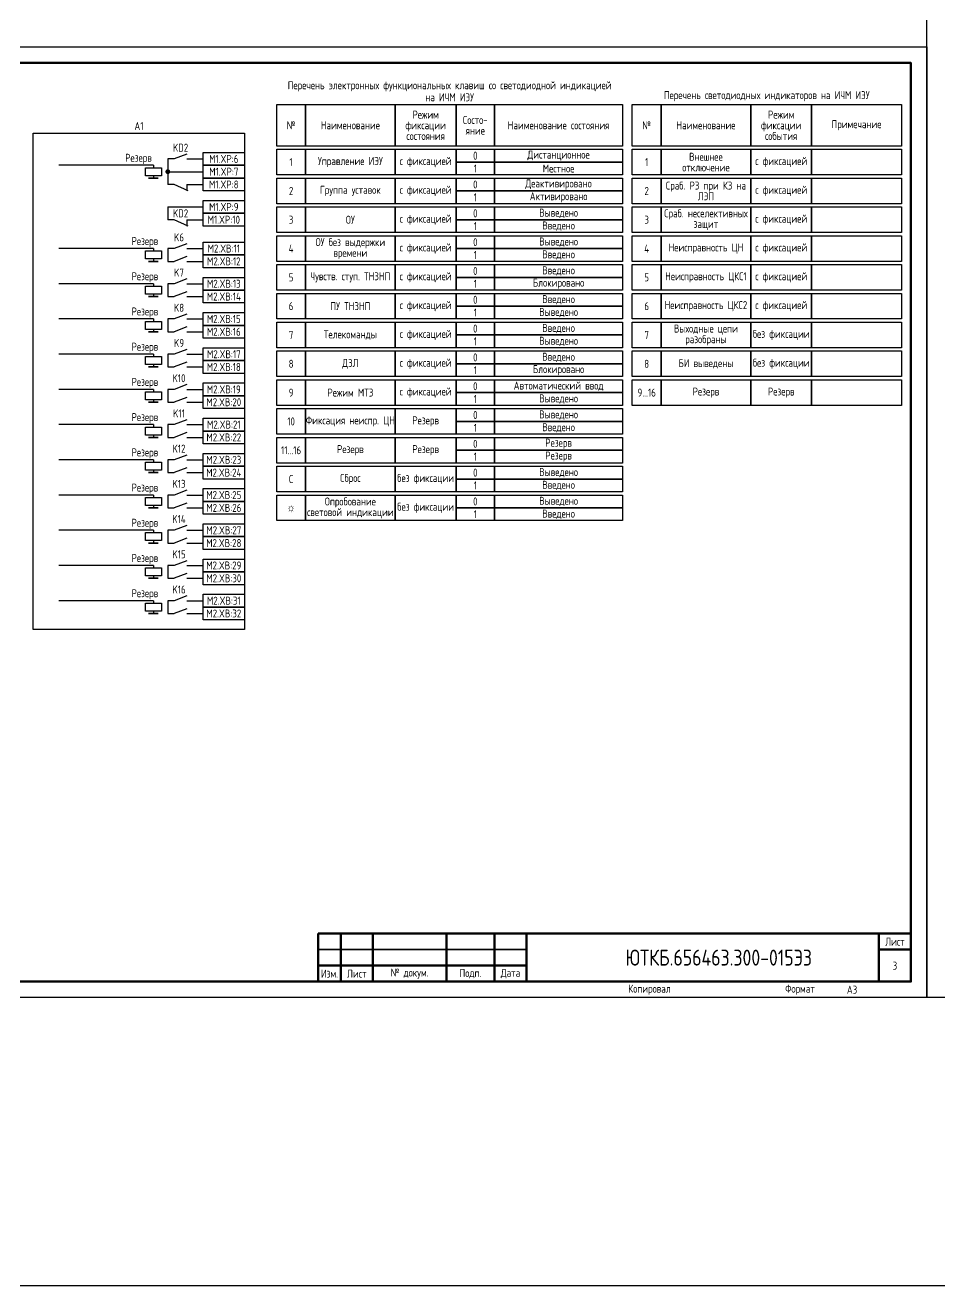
# Model space of a CAD drawing. Header units: millimetres. Extents: x -863 to 2106, y -90 to 586.
# Drawn here: x 978.5 to 1264, y -90 to 303.8 of the extents above; entities that cross this region are included whole.
import ezdxf

# ---------------------------------------------------------------- set-up
doc = ezdxf.new("R2010")
doc.units = ezdxf.units.MM
doc.styles.add('Gost type A_2.5', font='GOST_0.TTF', dxfattribs={"height": 2.5})
doc.styles.add('Gost_type_A', font='GOST_0.TTF')

# ---------------------------------------------------------------- blocks, each defined once
blk = doc.blocks.new('Формат_А3')
blk.add_lwpolyline([(-420, 297), (0, 297), (0, 0), (-420, 0)], close=True)
at = {"lineweight": 50}
blk.add_lwpolyline([(-400, 292), (-5, 292), (-5, 5), (-400, 5)], close=True, dxfattribs=at)
blk = doc.blocks.new('Штамп малый нижний')
at = {"lineweight": 50}
for points in [[(-185, 15), (-178, 15), (-178, 5), (-185, 5)], [(-178, 15), (-168, 15), (-168, 5), (-178, 5)], [(-168, 15), (-145, 15), (-145, 5), (-168, 5)], [(-145, 15), (-130, 15), (-130, 5), (-145, 5)], [(-130, 15), (-120, 15), (-120, 5), (-130, 5)], [(-120, 15), (-10, 15), (-10, 0), (-120, 0)], [(-10, 15), (0, 15), (0, 10), (-10, 10)], [(-10, 10), (0, 10), (0, 0), (-10, 0)], [(-185, 5), (-178, 5), (-178, 0), (-185, 0)], [(-178, 5), (-168, 5), (-168, 0), (-178, 0)], [(-168, 5), (-145, 5), (-145, 0), (-168, 0)], [(-145, 5), (-130, 5), (-130, 0), (-145, 0)], [(-130, 5), (-120, 5), (-120, 0), (-130, 0)]]:
    blk.add_lwpolyline(points, close=True, dxfattribs=at)
for points in [[(-185, 15), (-178, 15), (-178, 10), (-185, 10)], [(-178, 15), (-168, 15), (-168, 10), (-178, 10)], [(-168, 15), (-145, 15), (-145, 10), (-168, 10)], [(-145, 15), (-130, 15), (-130, 10), (-145, 10)], [(-130, 15), (-120, 15), (-120, 10), (-130, 10)], [(-185, 10), (-178, 10), (-178, 5), (-185, 5)], [(-178, 10), (-168, 10), (-168, 5), (-178, 5)], [(-168, 10), (-145, 10), (-145, 5), (-168, 5)], [(-145, 10), (-130, 10), (-130, 5), (-145, 5)], [(-130, 10), (-120, 10), (-120, 5), (-130, 5)]]:
    blk.add_lwpolyline(points, close=True)
at = {"char_height": 2.5, "style": 'Gost_type_A'}
for s, insert, width, attachment_point in [('Лист', (-5, 12.5), 10, 5), ('№ докум.', (-156.5, 2.5), 23, 5), ('Подп.', (-137.5, 2.5), 15, 5), ('Дата', (-125, 2.5), 10, 5), ('Изм.', (-181.5, 2.5), 7, 5), ('Лист', (-173, 2.5), 10, 5), ('Копировал', (-75, -2.53), 13.1202, 6), ('Формат', (-30, -2.53), 13.1202, 6)]:
    blk.add_mtext(s, dxfattribs=dict(at, insert=insert, width=width, attachment_point=attachment_point))
blk = doc.blocks.new('POINT')
at = {"const_width": 0.75}
blk.add_lwpolyline([(-0.375, 0, 1), (0.375, 0, 1)], format="xyb", close=True, dxfattribs=at)

msp = doc.modelspace()

# ---------------------------------------------------------------- linework, layer by layer
for p, q in [((1018.5, 260), (989, 260)), ((1018.5, 260), (1018.5, 259.25)), ((1018.5, 256.75), (1018.5, 256)), ((1029, 254), (1029, 252)), ((1023, 247), (1023, 243)), ((1029, 243), (1029, 241)), ((1018.5, 234), (989, 234)), ((1018.5, 234), (1018.5, 233.25)), ((1018.5, 230.75), (1018.5, 230)), ((1018.5, 223), (989, 223)), ((1018.5, 223), (1018.5, 222.25)), ((1018.5, 219.75), (1018.5, 219)), ((1018.5, 212), (989, 212)), ((1018.5, 212), (1018.5, 211.25)), ((1018.5, 208.75), (1018.5, 208)), ((1018.5, 201), (989, 201)), ((1018.5, 201), (1018.5, 200.25)), ((1018.5, 197.75), (1018.5, 197)), ((1018.5, 190), (989, 190)), ((1018.5, 190), (1018.5, 189.25)), ((1018.5, 186.75), (1018.5, 186)), ((1018.5, 179), (989, 179)), ((1018.5, 179), (1018.5, 178.25)), ((1018.5, 175.75), (1018.5, 175)), ((1018.5, 168), (989, 168)), ((1018.5, 168), (1018.5, 167.25)), ((1018.5, 164.75), (1018.5, 164)), ((1018.5, 157), (989, 157)), ((1018.5, 157), (1018.5, 156.25)), ((1018.5, 153.75), (1018.5, 153)), ((1018.5, 146), (989, 146)), ((1018.5, 146), (1018.5, 145.25)), ((1018.5, 142.75), (1018.5, 142)), ((1018.5, 135), (989, 135)), ((1018.5, 135), (1018.5, 134.25)), ((1018.5, 131.75), (1018.5, 131)), ((1018.5, 124), (989, 124)), ((1018.5, 124), (1018.5, 123.25)), ((1018.5, 120.75), (1018.5, 120))]:
    msp.add_line(p, q)
at = {"ltscale": 1.08}
for p, q in [((1025, 262), (1023, 262)), ((1023, 262), (1023, 254)), ((1029, 262), (1034, 262)), ((1023, 258), (1034, 258)), ((1025, 254), (1023, 254)), ((1029, 254), (1034, 254)), ((1023, 247), (1034, 247)), ((1025, 243), (1023, 243)), ((1029, 243), (1034, 243)), ((1025, 234), (1023, 234)), ((1023, 234), (1023, 230)), ((1029, 234), (1034, 234)), ((1023, 230), (1025, 230)), ((1029, 230), (1034, 230)), ((1025, 223), (1023, 223)), ((1023, 223), (1023, 219)), ((1029, 223), (1034, 223)), ((1023, 219), (1025, 219)), ((1029, 219), (1034, 219)), ((1025, 212), (1023, 212)), ((1023, 212), (1023, 208)), ((1029, 212), (1034, 212)), ((1023, 208), (1025, 208)), ((1029, 208), (1034, 208)), ((1025, 201), (1023, 201)), ((1023, 201), (1023, 197)), ((1029, 201), (1034, 201)), ((1023, 197), (1025, 197)), ((1029, 197), (1034, 197)), ((1025, 190), (1023, 190)), ((1023, 190), (1023, 186)), ((1029, 190), (1034, 190)), ((1023, 186), (1025, 186)), ((1029, 186), (1034, 186)), ((1025, 179), (1023, 179)), ((1023, 179), (1023, 175)), ((1029, 179), (1034, 179)), ((1023, 175), (1025, 175)), ((1029, 175), (1034, 175)), ((1025, 168), (1023, 168)), ((1023, 168), (1023, 164)), ((1029, 168), (1034, 168)), ((1023, 164), (1025, 164)), ((1029, 164), (1034, 164)), ((1025, 157), (1023, 157)), ((1023, 157), (1023, 153)), ((1029, 157), (1034, 157)), ((1023, 153), (1025, 153)), ((1029, 153), (1034, 153)), ((1025, 146), (1023, 146)), ((1023, 146), (1023, 142)), ((1029, 146), (1034, 146)), ((1023, 142), (1025, 142)), ((1029, 142), (1034, 142)), ((1025, 135), (1023, 135)), ((1023, 135), (1023, 131)), ((1029, 135), (1034, 135)), ((1023, 131), (1025, 131)), ((1029, 131), (1034, 131)), ((1025, 124), (1023, 124)), ((1023, 124), (1023, 120)), ((1029, 124), (1034, 124)), ((1023, 120), (1025, 120)), ((1029, 120), (1034, 120))]:
    msp.add_line(p, q, dxfattribs=at)
at = {"ltscale": 4.32}
for p, q in [((1029, 263.5), (1025, 262)), ((1029.39, 252), (1025, 254)), ((1029.39, 241), (1025, 243)), ((1029, 235.5), (1025, 234)), ((1029, 231.5), (1025, 230)), ((1029, 224.5), (1025, 223)), ((1029, 220.5), (1025, 219)), ((1029, 213.5), (1025, 212)), ((1029, 209.5), (1025, 208)), ((1029, 202.5), (1025, 201)), ((1029, 198.5), (1025, 197)), ((1029, 191.5), (1025, 190)), ((1029, 187.5), (1025, 186)), ((1029, 180.5), (1025, 179)), ((1029, 176.5), (1025, 175)), ((1029, 169.5), (1025, 168)), ((1029, 165.5), (1025, 164)), ((1029, 158.5), (1025, 157)), ((1029, 154.5), (1025, 153)), ((1029, 147.5), (1025, 146)), ((1029, 143.5), (1025, 142)), ((1029, 136.5), (1025, 135)), ((1029, 132.5), (1025, 131)), ((1029, 125.5), (1025, 124)), ((1029, 121.5), (1025, 120))]:
    msp.add_line(p, q, dxfattribs=at)
for points in [[(-863, 586), (2106, 586), (2106, -90), (-863, -90)], [(1557, 420), (1557, 0), (1260, 0), (1260, 420)], [(1057, 279), (1066, 279), (1066, 266), (1057, 266)], [(1066, 279), (1094, 279), (1094, 266), (1066, 266)], [(1094, 279), (1113, 279), (1113, 266), (1094, 266)], [(1113, 279), (1125, 279), (1125, 266), (1113, 266)], [(1125, 279), (1165, 279), (1165, 266), (1125, 266)], [(1168, 279), (1177, 279), (1177, 266), (1168, 266)], [(1177, 279), (1205, 279), (1205, 266), (1177, 266)], [(1205, 279), (1224, 279), (1224, 266), (1205, 266)], [(1224, 279), (1252, 279), (1252, 266), (1224, 266)], [(981, 270), (1047, 270), (1047, 115), (981, 115)], [(1034, 264), (1047, 264), (1047, 260), (1034, 260)], [(1057, 265), (1066, 265), (1066, 257), (1057, 257)], [(1066, 265), (1094, 265), (1094, 257), (1066, 257)], [(1094, 265), (1113, 265), (1113, 257), (1094, 257)], [(1113, 265), (1125, 265), (1125, 261), (1113, 261)], [(1125, 265), (1165, 265), (1165, 261), (1125, 261)], [(1168, 265), (1177, 265), (1177, 257), (1168, 257)], [(1177, 265), (1205, 265), (1205, 257), (1177, 257)], [(1205, 265), (1224, 265), (1224, 257), (1205, 257)], [(1224, 265), (1252, 265), (1252, 257), (1224, 257)], [(1034, 260), (1047, 260), (1047, 256), (1034, 256)], [(1113, 261), (1125, 261), (1125, 257), (1113, 257)], [(1125, 261), (1165, 261), (1165, 257), (1125, 257)], [(1021, 259.25), (1021, 256.75), (1016, 256.75), (1016, 259.25)], [(1020, 256), (1017, 256)], [(1034, 256), (1047, 256), (1047, 252), (1034, 252)], [(1057, 256), (1066, 256), (1066, 248), (1057, 248)], [(1066, 256), (1094, 256), (1094, 248), (1066, 248)], [(1094, 256), (1113, 256), (1113, 248), (1094, 248)], [(1113, 256), (1125, 256), (1125, 252), (1113, 252)], [(1125, 256), (1165, 256), (1165, 252), (1125, 252)], [(1168, 256), (1177, 256), (1177, 248), (1168, 248)], [(1177, 256), (1205, 256), (1205, 248), (1177, 248)], [(1205, 256), (1224, 256), (1224, 248), (1205, 248)], [(1224, 256), (1252, 256), (1252, 248), (1224, 248)], [(1034, 249), (1047, 249), (1047, 245), (1034, 245)], [(1113, 252), (1125, 252), (1125, 248), (1113, 248)], [(1125, 252), (1165, 252), (1165, 248), (1125, 248)], [(1034, 245), (1047, 245), (1047, 241), (1034, 241)], [(1057, 247), (1066, 247), (1066, 239), (1057, 239)], [(1066, 247), (1094, 247), (1094, 239), (1066, 239)], [(1094, 247), (1113, 247), (1113, 239), (1094, 239)], [(1113, 247), (1125, 247), (1125, 243), (1113, 243)], [(1125, 247), (1165, 247), (1165, 243), (1125, 243)], [(1168, 247), (1177, 247), (1177, 239), (1168, 239)], [(1177, 247), (1205, 247), (1205, 239), (1177, 239)], [(1205, 247), (1224, 247), (1224, 239), (1205, 239)], [(1224, 247), (1252, 247), (1252, 239), (1224, 239)], [(1113, 243), (1125, 243), (1125, 239), (1113, 239)], [(1125, 243), (1165, 243), (1165, 239), (1125, 239)], [(1057, 238), (1066, 238), (1066, 230), (1057, 230)], [(1066, 238), (1094, 238), (1094, 230), (1066, 230)], [(1094, 238), (1113, 238), (1113, 230), (1094, 230)], [(1113, 238), (1125, 238), (1125, 234), (1113, 234)], [(1125, 238), (1165, 238), (1165, 234), (1125, 234)], [(1168, 238), (1177, 238), (1177, 230), (1168, 230)], [(1177, 238), (1205, 238), (1205, 230), (1177, 230)], [(1205, 238), (1224, 238), (1224, 230), (1205, 230)], [(1224, 238), (1252, 238), (1252, 230), (1224, 230)], [(1021, 233.25), (1021, 230.75), (1016, 230.75), (1016, 233.25)], [(1034, 236), (1047, 236), (1047, 232), (1034, 232)], [(1113, 234), (1125, 234), (1125, 230), (1113, 230)], [(1125, 234), (1165, 234), (1165, 230), (1125, 230)], [(1020, 230), (1017, 230)], [(1034, 232), (1047, 232), (1047, 228), (1034, 228)], [(1057, 229), (1066, 229), (1066, 221), (1057, 221)], [(1066, 229), (1094, 229), (1094, 221), (1066, 221)], [(1094, 229), (1113, 229), (1113, 221), (1094, 221)], [(1113, 229), (1125, 229), (1125, 225), (1113, 225)], [(1125, 229), (1165, 229), (1165, 225), (1125, 225)], [(1168, 229), (1177, 229), (1177, 221), (1168, 221)], [(1177, 229), (1205, 229), (1205, 221), (1177, 221)], [(1205, 229), (1224, 229), (1224, 221), (1205, 221)], [(1224, 229), (1252, 229), (1252, 221), (1224, 221)], [(1034, 225), (1047, 225), (1047, 221), (1034, 221)], [(1113, 225), (1125, 225), (1125, 221), (1113, 221)], [(1125, 225), (1165, 225), (1165, 221), (1125, 221)], [(1021, 222.25), (1021, 219.75), (1016, 219.75), (1016, 222.25)], [(1034, 221), (1047, 221), (1047, 217), (1034, 217)], [(1020, 219), (1017, 219)], [(1057, 220), (1066, 220), (1066, 212), (1057, 212)], [(1066, 220), (1094, 220), (1094, 212), (1066, 212)], [(1094, 220), (1113, 220), (1113, 212), (1094, 212)], [(1113, 220), (1125, 220), (1125, 216), (1113, 216)], [(1125, 220), (1165, 220), (1165, 216), (1125, 216)], [(1168, 220), (1177, 220), (1177, 212), (1168, 212)], [(1177, 220), (1205, 220), (1205, 212), (1177, 212)], [(1205, 220), (1224, 220), (1224, 212), (1205, 212)], [(1224, 220), (1252, 220), (1252, 212), (1224, 212)], [(1034, 214), (1047, 214), (1047, 210), (1034, 210)], [(1113, 216), (1125, 216), (1125, 212), (1113, 212)], [(1125, 216), (1165, 216), (1165, 212), (1125, 212)], [(1021, 211.25), (1021, 208.75), (1016, 208.75), (1016, 211.25)], [(1034, 210), (1047, 210), (1047, 206), (1034, 206)], [(1057, 211), (1066, 211), (1066, 203), (1057, 203)], [(1066, 211), (1094, 211), (1094, 203), (1066, 203)], [(1094, 211), (1113, 211), (1113, 203), (1094, 203)], [(1113, 211), (1125, 211), (1125, 207), (1113, 207)], [(1125, 211), (1165, 211), (1165, 207), (1125, 207)], [(1168, 211), (1177, 211), (1177, 203), (1168, 203)], [(1177, 211), (1205, 211), (1205, 203), (1177, 203)], [(1205, 211), (1224, 211), (1224, 203), (1205, 203)], [(1224, 211), (1252, 211), (1252, 203), (1224, 203)], [(1020, 208), (1017, 208)], [(1113, 207), (1125, 207), (1125, 203), (1113, 203)], [(1125, 207), (1165, 207), (1165, 203), (1125, 203)], [(1034, 203), (1047, 203), (1047, 199), (1034, 199)], [(1057, 202), (1066, 202), (1066, 194), (1057, 194)], [(1066, 202), (1094, 202), (1094, 194), (1066, 194)], [(1094, 202), (1113, 202), (1113, 194), (1094, 194)], [(1113, 202), (1125, 202), (1125, 198), (1113, 198)], [(1125, 202), (1165, 202), (1165, 198), (1125, 198)], [(1168, 202), (1177, 202), (1177, 194), (1168, 194)], [(1177, 202), (1205, 202), (1205, 194), (1177, 194)], [(1205, 202), (1224, 202), (1224, 194), (1205, 194)], [(1224, 202), (1252, 202), (1252, 194), (1224, 194)], [(1021, 200.25), (1021, 197.75), (1016, 197.75), (1016, 200.25)], [(1020, 197), (1017, 197)], [(1034, 199), (1047, 199), (1047, 195), (1034, 195)], [(1113, 198), (1125, 198), (1125, 194), (1113, 194)], [(1125, 198), (1165, 198), (1165, 194), (1125, 194)], [(1057, 193), (1066, 193), (1066, 185), (1057, 185)], [(1066, 193), (1094, 193), (1094, 185), (1066, 185)], [(1094, 193), (1113, 193), (1113, 185), (1094, 185)], [(1113, 193), (1125, 193), (1125, 189), (1113, 189)], [(1125, 193), (1165, 193), (1165, 189), (1125, 189)], [(1168, 193), (1177, 193), (1177, 185), (1168, 185)], [(1177, 193), (1205, 193), (1205, 185), (1177, 185)], [(1205, 193), (1224, 193), (1224, 185), (1205, 185)], [(1224, 193), (1252, 193), (1252, 185), (1224, 185)], [(1021, 189.25), (1021, 186.75), (1016, 186.75), (1016, 189.25)], [(1034, 192), (1047, 192), (1047, 188), (1034, 188)], [(1020, 186), (1017, 186)], [(1034, 188), (1047, 188), (1047, 184), (1034, 184)], [(1113, 189), (1125, 189), (1125, 185), (1113, 185)], [(1125, 189), (1165, 189), (1165, 185), (1125, 185)], [(1057, 184), (1066, 184), (1066, 176), (1057, 176)], [(1066, 184), (1094, 184), (1094, 176), (1066, 176)], [(1094, 184), (1113, 184), (1113, 176), (1094, 176)], [(1113, 184), (1125, 184), (1125, 180), (1113, 180)], [(1125, 184), (1165, 184), (1165, 180), (1125, 180)], [(1021, 178.25), (1021, 175.75), (1016, 175.75), (1016, 178.25)], [(1034, 181), (1047, 181), (1047, 177), (1034, 177)], [(1113, 180), (1125, 180), (1125, 176), (1113, 176)], [(1125, 180), (1165, 180), (1165, 176), (1125, 176)], [(1020, 175), (1017, 175)], [(1034, 177), (1047, 177), (1047, 173), (1034, 173)], [(1057, 175), (1066, 175), (1066, 167), (1057, 167)], [(1066, 175), (1094, 175), (1094, 167), (1066, 167)], [(1094, 175), (1113, 175), (1113, 167), (1094, 167)], [(1113, 175), (1125, 175), (1125, 171), (1113, 171)], [(1125, 175), (1165, 175), (1165, 171), (1125, 171)], [(1034, 170), (1047, 170), (1047, 166), (1034, 166)], [(1113, 171), (1125, 171), (1125, 167), (1113, 167)], [(1125, 171), (1165, 171), (1165, 167), (1125, 167)], [(1021, 167.25), (1021, 164.75), (1016, 164.75), (1016, 167.25)], [(1034, 166), (1047, 166), (1047, 162), (1034, 162)], [(1057, 166), (1066, 166), (1066, 158), (1057, 158)], [(1066, 166), (1094, 166), (1094, 158), (1066, 158)], [(1094, 166), (1113, 166), (1113, 158), (1094, 158)], [(1113, 166), (1125, 166), (1125, 162), (1113, 162)], [(1125, 166), (1165, 166), (1165, 162), (1125, 162)], [(1020, 164), (1017, 164)], [(1113, 162), (1125, 162), (1125, 158), (1113, 158)], [(1125, 162), (1165, 162), (1165, 158), (1125, 158)], [(1034, 159), (1047, 159), (1047, 155), (1034, 155)], [(1021, 156.25), (1021, 153.75), (1016, 153.75), (1016, 156.25)], [(1034, 155), (1047, 155), (1047, 151), (1034, 151)], [(1057, 157), (1066, 157), (1066, 149), (1057, 149)], [(1066, 157), (1094, 157), (1094, 149), (1066, 149)], [(1094, 157), (1113, 157), (1113, 149), (1094, 149)], [(1113, 157), (1125, 157), (1125, 153), (1113, 153)], [(1125, 157), (1165, 157), (1165, 153), (1125, 153)], [(1020, 153), (1017, 153)], [(1113, 153), (1125, 153), (1125, 149), (1113, 149)], [(1125, 153), (1165, 153), (1165, 149), (1125, 149)], [(1034, 148), (1047, 148), (1047, 144), (1034, 144)], [(1021, 145.25), (1021, 142.75), (1016, 142.75), (1016, 145.25)], [(1020, 142), (1017, 142)], [(1034, 144), (1047, 144), (1047, 140), (1034, 140)], [(1021, 134.25), (1021, 131.75), (1016, 131.75), (1016, 134.25)], [(1034, 137), (1047, 137), (1047, 133), (1034, 133)], [(1020, 131), (1017, 131)], [(1034, 133), (1047, 133), (1047, 129), (1034, 129)], [(1021, 123.25), (1021, 120.75), (1016, 120.75), (1016, 123.25)], [(1034, 126), (1047, 126), (1047, 122), (1034, 122)], [(1020, 120), (1017, 120)], [(1034, 122), (1047, 122), (1047, 118), (1034, 118)]]:
    msp.add_lwpolyline(points, close=True)

# ---------------------------------------------------------------- block references
at = {"color": 1}
msp.add_blockref('Формат_А3', (1260, 0), dxfattribs=at)
for name, p in [('POINT', (1023, 258)), ('Штамп малый нижний', (1255, 5))]:
    msp.add_blockref(name, p)

# ---------------------------------------------------------------- texts
at = {"char_height": 2.5}
for s, insert, width, attachment_point, line_spacing_factor, style in [('Перечень электронных функциональных клавиш со светодиодной индикацией\\Pна ИЧМ ИЭУ', (1111, 280), 108, 8, 0.9, 'Gost_type_A'), ('Перечень светодиодных индикаторов на ИЧМ ИЭУ', (1210, 280), 84, 8, 0.9, 'Gost_type_A'), ('Режим\\Pфиксации состояния', (1103.5, 272.5), 19, 5, 0.8, 'Gost_type_A'), ('Режим\\Pфиксации события', (1214.5, 272.5), 19, 5, 0.8, 'Gost_type_A'), ('A1', (1014, 271), 66, 8, 0.9, 'Gost_type_A'), ('№ ', (1061.5, 272.5), 9, 5, 0.8, 'Gost_type_A'), ('Наименование ', (1080, 272.5), 28, 5, 0.8, 'Gost_type_A'), ('Состо- яние', (1119, 272.5), 12, 5, 0.8, 'Gost_type_A'), ('Наименование состояния ', (1145, 272.5), 40, 5, 0.8, 'Gost_type_A'), ('№ ', (1172.5, 272.5), 9, 5, 0.8, 'Gost_type_A'), ('Наименование ', (1191, 272.5), 28, 5, 0.8, 'Gost_type_A'), ('Примечание', (1238, 272.5), 28, 5, 0.8, 'Gost_type_A'), ('0', (1119, 263), 12, 5, 0.8, 'Gost_type_A'), ('Дистанционное', (1145, 263), 40, 5, 0.8, 'Gost_type_A'), ('Внешнее\\Pотключение ', (1191, 261), 28, 5, 0.8, 'Gost_type_A'), ('Резерв', (1018, 262), 37, 6, 0.8, 'Gost_type_A'), ('1', (1061.5, 261), 9, 5, 0.8, 'Gost_type_A'), ('Управление ИЭУ', (1080, 261), 28, 5, 0.8, 'Gost_type_A'), ('с фиксацией', (1103.5, 261), 19, 5, 0.8, 'Gost_type_A'), ('1', (1119, 259), 12, 5, 0.8, 'Gost_type_A'), ('Местное', (1145, 259), 40, 5, 0.8, 'Gost_type_A'), ('1', (1172.5, 261), 9, 5, 0.8, 'Gost_type_A'), ('с фиксацией', (1214.5, 261), 19, 5, 0.8, 'Gost_type_A'), ('2', (1061.5, 252), 9, 5, 0.8, 'Gost_type_A'), ('Группа уставок', (1080, 252), 28, 5, 0.8, 'Gost_type_A'), ('с фиксацией', (1103.5, 252), 19, 5, 0.8, 'Gost_type_A'), ('0', (1119, 254), 12, 5, 0.8, 'Gost_type_A'), ('Деактивировано', (1145, 254), 40, 5, 0.8, 'Gost_type_A'), ('2', (1172.5, 252), 9, 5, 0.8, 'Gost_type_A'), ('Сраб. РЗ при КЗ на ЛЭП ', (1191, 252), 28, 5, 0.8, 'Gost_type_A'), ('с фиксацией', (1214.5, 252), 19, 5, 0.8, 'Gost_type_A'), ('1', (1119, 250), 12, 5, 0.8, 'Gost_type_A'), ('Активировано', (1145, 250), 40, 5, 0.8, 'Gost_type_A'), ('3', (1061.5, 243), 9, 5, 0.8, 'Gost_type_A'), ('ОУ', (1080, 243), 28, 5, 0.8, 'Gost_type_A'), ('с фиксацией', (1103.5, 243), 19, 5, 0.8, 'Gost_type_A'), ('0', (1119, 245), 12, 5, 0.8, 'Gost_type_A'), ('Выведено', (1145, 245), 40, 5, 0.8, 'Gost_type_A'), ('3', (1172.5, 243), 9, 5, 0.8, 'Gost_type_A'), ('Сраб. неселективных защит ', (1191, 243), 28, 5, 0.8, 'Gost_type_A'), ('с фиксацией', (1214.5, 243), 19, 5, 0.8, 'Gost_type_A'), ('1', (1119, 241), 12, 5, 0.8, 'Gost_type_A'), ('Введено', (1145, 241), 40, 5, 0.8, 'Gost_type_A'), ('ОУ без выдержки времени ', (1080, 234), 28, 5, 0.8, 'Gost type A_2.5'), ('0', (1119, 236), 12, 5, 0.8, 'Gost_type_A'), ('Выведено', (1145, 236), 40, 5, 0.8, 'Gost_type_A'), ('4', (1061.5, 234), 9, 5, 0.8, 'Gost_type_A'), ('с фиксацией', (1103.5, 234), 19, 5, 0.8, 'Gost_type_A'), ('1', (1119, 232), 12, 5, 0.8, 'Gost_type_A'), ('Введено', (1145, 232), 40, 5, 0.8, 'Gost_type_A'), ('4', (1172.5, 234), 9, 5, 0.8, 'Gost_type_A'), ('Неисправность ЦН ', (1191, 234), 28, 5, 0.8, 'Gost_type_A'), ('с фиксацией', (1214.5, 234), 19, 5, 0.8, 'Gost_type_A'), ('Введено', (1145, 227), 40, 5, 0.8, 'Gost_type_A'), ('5', (1061.5, 225), 9, 5, 0.8, 'Gost_type_A'), ('{\\C256;Чувств. ступ. ТНЗНП }', (1080, 225), 28, 5, 0.8, 'Gost type A_2.5'), ('с фиксацией', (1103.5, 225), 19, 5, 0.8, 'Gost_type_A'), ('0', (1119, 227), 12, 5, 0.8, 'Gost_type_A'), ('Блокировано ', (1145, 223), 40, 5, 0.8, 'Gost_type_A'), ('5', (1172.5, 225), 9, 5, 0.8, 'Gost_type_A'), ('Неисправность ЦКС1  ', (1191, 225), 28, 5, 0.8, 'Gost_type_A'), ('с фиксацией', (1214.5, 225), 19, 5, 0.8, 'Gost_type_A'), ('1', (1119, 223), 12, 5, 0.8, 'Gost_type_A'), ('6', (1061.5, 216), 9, 5, 0.8, 'Gost_type_A'), ('ПУ ТНЗНП ', (1080, 216), 28, 5, 0.8, 'Gost_type_A'), ('с фиксацией', (1103.5, 216), 19, 5, 0.8, 'Gost_type_A'), ('0', (1119, 218), 12, 5, 0.8, 'Gost_type_A'), ('Введено', (1145, 218), 40, 5, 0.8, 'Gost_type_A'), ('6', (1172.5, 216), 9, 5, 0.8, 'Gost_type_A'), ('Неисправность ЦКС2', (1191, 216), 28, 5, 0.8, 'Gost_type_A'), ('с фиксацией', (1214.5, 216), 19, 5, 0.8, 'Gost_type_A'), ('1', (1119, 214), 12, 5, 0.8, 'Gost_type_A'), ('Выведено', (1145, 214), 40, 5, 0.8, 'Gost_type_A'), ('0', (1119, 209), 12, 5, 0.8, 'Gost_type_A'), ('Введено', (1145, 209), 40, 5, 0.8, 'Gost_type_A'), ('Выходные цепи разобраны ', (1191, 207), 28, 5, 0.8, 'Gost_type_A'), ('7', (1061.5, 207), 9, 5, 0.8, 'Gost_type_A'), ('Телекоманды', (1080, 207), 28, 5, 0.8, 'Gost_type_A'), ('с фиксацией', (1103.5, 207), 19, 5, 0.8, 'Gost_type_A'), ('1', (1119, 205), 12, 5, 0.8, 'Gost_type_A'), ('Выведено', (1145, 205), 40, 5, 0.8, 'Gost_type_A'), ('7', (1172.5, 207), 9, 5, 0.8, 'Gost_type_A'), ('без фиксации', (1214.5, 207), 19, 5, 0.8, 'Gost_type_A'), ('0', (1119, 200), 12, 5, 0.8, 'Gost_type_A'), ('Введено', (1145, 200), 40, 5, 0.8, 'Gost_type_A'), ('8', (1061.5, 198), 9, 5, 0.8, 'Gost_type_A'), ('ДЗЛ', (1080, 198), 28, 5, 0.8, 'Gost_type_A'), ('с фиксацией', (1103.5, 198), 19, 5, 0.8, 'Gost_type_A'), ('1', (1119, 196), 12, 5, 0.8, 'Gost_type_A'), ('Блокировано ', (1145, 196), 40, 5, 0.8, 'Gost_type_A'), ('8', (1172.5, 198), 9, 5, 0.8, 'Gost_type_A'), ('БИ выведены ', (1191, 198), 28, 5, 0.8, 'Gost_type_A'), ('без фиксации', (1214.5, 198), 19, 5, 0.8, 'Gost_type_A'), ('9', (1061.5, 189), 9, 5, 0.8, 'Gost_type_A'), ('Режим МТЗ ', (1080, 189), 28, 5, 0.8, 'Gost_type_A'), ('с фиксацией', (1103.5, 189), 19, 5, 0.8, 'Gost_type_A'), ('0', (1119, 191), 12, 5, 0.8, 'Gost_type_A'), ('Автоматический ввод ', (1145, 191), 40, 5, 0.8, 'Gost_type_A'), ('9...16', (1172.5, 189), 9, 5, 0.8, 'Gost_type_A'), ('Резерв', (1191, 189), 28, 5, 0.8, 'Gost_type_A'), ('Резерв', (1214.5, 189), 19, 5, 0.8, 'Gost_type_A'), ('1', (1119, 187), 12, 5, 0.8, 'Gost_type_A'), ('Выведено ', (1145, 187), 40, 5, 0.8, 'Gost_type_A'), ('10', (1061.5, 180), 9, 5, 0.8, 'Gost_type_A'), ('Фиксация неиспр. ЦН ', (1080, 180), 28, 5, 0.8, 'Gost_type_A'), ('Резерв', (1103.5, 180), 19, 5, 0.8, 'Gost_type_A'), ('0', (1119, 182), 12, 5, 0.8, 'Gost_type_A'), ('Выведено', (1145, 182), 40, 5, 0.8, 'Gost_type_A'), ('1', (1119, 178), 12, 5, 0.8, 'Gost_type_A'), ('Введено', (1145, 178), 40, 5, 0.8, 'Gost_type_A'), ('0', (1119, 173), 12, 5, 0.8, 'Gost_type_A'), ('Резерв', (1145, 173), 40, 5, 0.8, 'Gost_type_A'), ('11...16', (1061.5, 171), 9, 5, 0.8, 'Gost_type_A'), ('Резерв', (1080, 171), 28, 5, 0.8, 'Gost_type_A'), ('Резерв', (1103.5, 171), 19, 5, 0.8, 'Gost_type_A'), ('1', (1119, 169), 12, 5, 0.8, 'Gost_type_A'), ('Резерв', (1145, 169), 40, 5, 0.8, 'Gost_type_A'), ('Выведено', (1145, 164), 40, 5, 0.8, 'Gost_type_A'), ('C', (1061.5, 162), 9, 5, 0.8, 'Gost_type_A'), ('Сброс', (1080, 162), 28, 5, 0.8, 'Gost_type_A'), ('без фиксации', (1103.5, 162), 19, 5, 0.8, 'Gost_type_A'), ('0', (1119, 164), 12, 5, 0.8, 'Gost_type_A'), ('Введено', (1145, 160), 40, 5, 0.8, 'Gost_type_A'), ('1', (1119, 160), 12, 5, 0.8, 'Gost_type_A'), ('☼', (1061.5, 153), 9, 5, 0.8, 'Gost_type_A'), ('Опробование световой индикации', (1080, 153), 28, 5, 0.8, 'Gost_type_A'), ('без фиксации', (1103.5, 153), 19, 5, 0.8, 'Gost_type_A'), ('0', (1119, 155), 12, 5, 0.8, 'Gost_type_A'), ('Выведено', (1145, 155), 40, 5, 0.8, 'Gost_type_A'), ('1', (1119, 151), 12, 5, 0.8, 'Gost_type_A'), ('Введено', (1145, 151), 40, 5, 0.8, 'Gost_type_A')]:
    msp.add_mtext(s, dxfattribs=dict(at, insert=insert, width=width, attachment_point=attachment_point, line_spacing_factor=line_spacing_factor, style=style))
at = {"style": 'Gost_type_A'}
for s, insert, char_height, width, attachment_point in [('KD2', (1027, 265.5), 2.5, 8, 5), ('M1.XP:6', (1040.5, 262), 2.5, 13, 5), ('M1.XP:7', (1040.5, 258), 2.5, 13, 5), ('M1.XP:8', (1040.5, 254), 2.5, 13, 5), ('M1.XP:9', (1040.5, 247), 2.5, 13, 5), ('KD2', (1027, 245), 2.5, 8, 5), ('M1.XP:10', (1040.5, 243), 2.5, 13, 5), ('Резерв', (1020, 236), 2.5, 31.0015, 6), ('K6', (1026.5, 237.5), 2.5, 5, 5), ('M2.XВ:11', (1040.5, 234), 2.5, 13, 5), ('M2.XВ:12', (1040.5, 230), 2.5, 13, 5), ('Резерв', (1020, 225), 2.5, 31.0015, 6), ('K7', (1026.5, 226.5), 2.5, 5, 5), ('M2.XВ:13', (1040.5, 223), 2.5, 13, 5), ('K8', (1026.5, 215.5), 2.5, 5, 5), ('M2.XВ:14', (1040.5, 219), 2.5, 13, 5), ('Резерв', (1020, 214), 2.5, 31.0015, 6), ('M2.XВ:15', (1040.5, 212), 2.5, 13, 5), ('M2.XВ:16', (1040.5, 208), 2.5, 13, 5), ('K9', (1026.5, 204.5), 2.5, 5, 5), ('Резерв', (1020, 203), 2.5, 31.0015, 6), ('M2.XВ:17', (1040.5, 201), 2.5, 13, 5), ('M2.XВ:18', (1040.5, 197), 2.5, 13, 5), ('Резерв', (1020, 192), 2.5, 31.0015, 6), ('K10', (1026.5, 193.5), 2.5, 5, 5), ('M2.XВ:19', (1040.5, 190), 2.5, 13, 5), ('M2.XВ:20', (1040.5, 186), 2.5, 13, 5), ('Резерв', (1020, 181), 2.5, 31.0015, 6), ('K11', (1026.5, 182.5), 2.5, 5, 5), ('M2.XВ:21', (1040.5, 179), 2.5, 13, 5), ('M2.XВ:22', (1040.5, 175), 2.5, 13, 5), ('Резерв', (1020, 170), 2.5, 31.0015, 6), ('K12', (1026.5, 171.5), 2.5, 5, 5), ('M2.XВ:23', (1040.5, 168), 2.5, 13, 5), ('K13', (1026.5, 160.5), 2.5, 5, 5), ('M2.XВ:24', (1040.5, 164), 2.5, 13, 5), ('Резерв', (1020, 159), 2.5, 31.0015, 6), ('M2.XВ:25', (1040.5, 157), 2.5, 13, 5), ('M2.XВ:26', (1040.5, 153), 2.5, 13, 5), ('K14', (1026.5, 149.5), 2.5, 5, 5), ('Резерв', (1020, 148), 2.5, 31.0015, 6), ('M2.XВ:27', (1040.5, 146), 2.5, 13, 5), ('M2.XВ:28', (1040.5, 142), 2.5, 13, 5), ('Резерв', (1020, 137), 2.5, 31.0015, 6), ('K15', (1026.5, 138.5), 2.5, 5, 5), ('M2.XВ:29', (1040.5, 135), 2.5, 13, 5), ('M2.XВ:30', (1040.5, 131), 2.5, 13, 5), ('Резерв', (1020, 126), 2.5, 31.0015, 6), ('K16', (1026.5, 127.5), 2.5, 5, 5), ('M2.XВ:31', (1040.5, 124), 2.5, 13, 5), ('M2.XВ:32', (1040.5, 120), 2.5, 13, 5), ('ЮТКБ.656463.300-015Э3', (1195, 12.5), 5, 120, 5), ('3', (1250, 10), 2.5, 10, 5), ('A3', (1235, 2.5), 2.5, 20, 4)]:
    msp.add_mtext(s, dxfattribs=dict(at, insert=insert, char_height=char_height, width=width, attachment_point=attachment_point))

doc.saveas('drawing.dxf')
